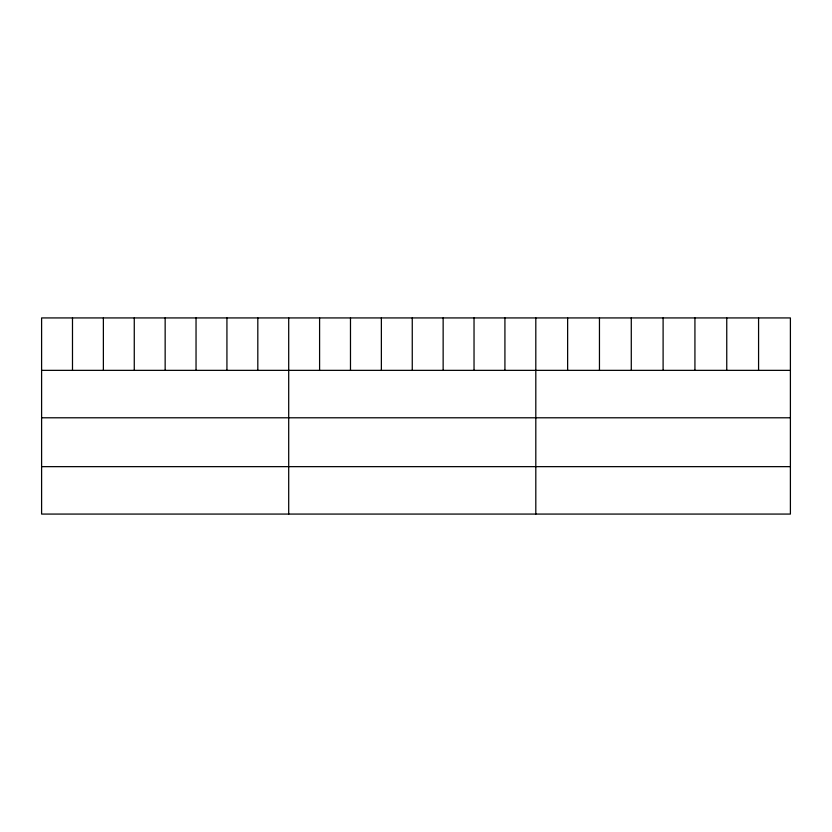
<?xml version="1.0" encoding="UTF-8"?>
<svg xmlns="http://www.w3.org/2000/svg" width="832" height="832" viewBox="0 0 832 832"><rect width="100%" height="100%" fill="white"/><g stroke="black" fill="none" stroke-linecap="round" stroke-linejoin="round"><path stroke-width="1.25" d="M790.4 370.354L790.4 514.072L41.6 514.072L41.6 317.928L790.4 317.928L790.4 370.354L41.6 370.354M41.6 417.789L790.4 417.789M41.6 466.648L790.4 466.648M758.576 317.928L758.576 370.354M726.752 317.928L726.752 370.354M694.928 317.928L694.928 370.354M663.104 317.928L663.104 370.354M631.28 317.928L631.28 370.354M599.456 317.928L599.456 370.354M567.632 317.928L567.632 370.354M535.808 317.928L535.808 514.072M504.92 317.928L504.92 370.354M474.032 317.928L474.032 370.354M443.144 317.928L443.144 370.354M412.256 317.928L412.256 370.354M381.368 317.928L381.368 370.354M350.48 317.928L350.48 370.354M319.592 317.928L319.592 370.354M288.704 317.928L288.704 514.072M257.816 317.928L257.816 370.354M226.928 317.928L226.928 370.354M196.04 317.928L196.04 370.354M165.152 317.928L165.152 370.354M134.264 317.928L134.264 370.354M103.376 317.928L103.376 370.354M72.488 317.928L72.488 370.354"/></g></svg>
